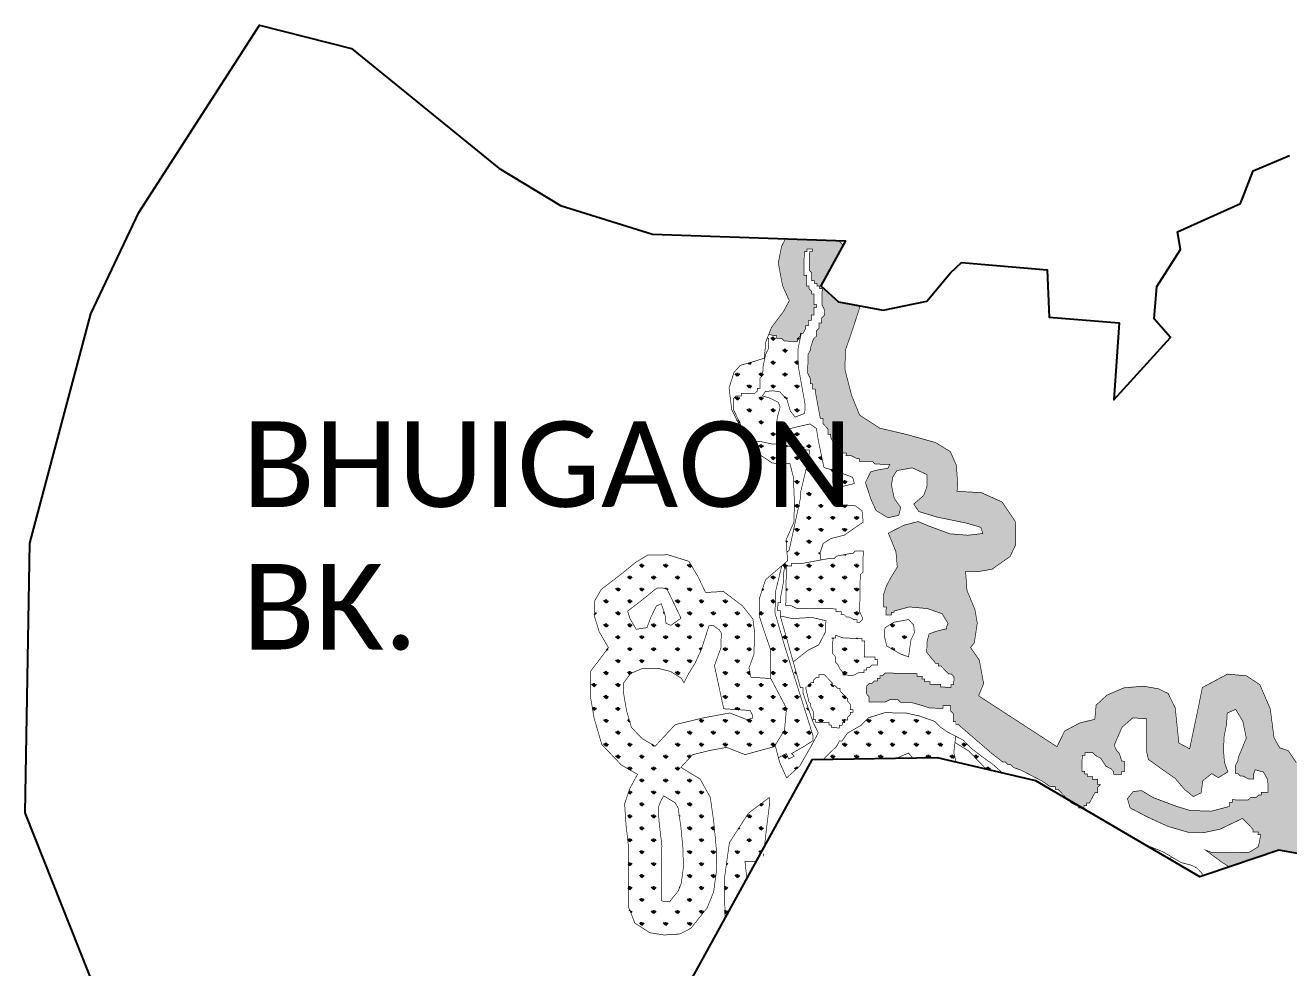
# Model space of a CAD drawing. Header units: metres. Extents: x 264475 to 267538, y 2142866 to 2145519.
# Drawn here: x 264475 to 266375, y 2143864 to 2145282 of the extents above; entities that cross this region are included whole.
import ezdxf

# ---------------------------------------------------------------- set-up
doc = ezdxf.new("R2010")
doc.units = ezdxf.units.M
for name, color, linetype in [('MANGROOVES BUFFER ZONE', 120, 'Continuous'), ('village', 3, 'Continuous'), ('VILLAGE NAME', 250, 'Continuous')]:
    doc.layers.add(name, color=color, linetype=linetype)
doc.styles.get("Standard").update_dxf_attribs({"font": 'simplex.shx'})

msp = doc.modelspace()

# ---------------------------------------------------------------- hatches: boundary and pattern name
at = {"layer": 'MANGROOVES BUFFER ZONE'}
h = msp.add_hatch(dxfattribs=at)
h.set_pattern_fill('GRASS', color=256)
h.paths.add_polyline_path([(266657.7, 2144038.3), (266654, 2144032.1), (266640.4, 2144034.2), (266618.4, 2144042), (266622.6, 2144048.8), (266631, 2144067.1), (266634.1, 2144091.7), (266643.6, 2144090.7), (266642, 2144082.8), (266645.1, 2144066.1), (266655.6, 2144052.5)], flags=16)
h.paths.add_polyline_path([(266360.6, 2144041.2), (266422.6, 2144030.3), (266437.9, 2144044.6), (266440.5, 2144058.6), (266440.5, 2144070.1), (266434.3, 2144083), (266433.8, 2144097.5), (266440, 2144105.8), (266463.9, 2144107.4), (266485.1, 2144096), (266487.7, 2144077.3), (266483.1, 2144049.8), (266469.6, 2144033.8), (266453.5, 2144025.5), (266452.6, 2144025), (266453.8, 2144024.8), (266526.7, 2144039.3), (266529.1, 2144038.5), (266540.7, 2144041), (266528.7, 2144057.1), (266520.9, 2144073.7), (266523.5, 2144093.9), (266536.5, 2144114.7), (266548.4, 2144125.8), (266511.6, 2144143.9), (266488.8, 2144173.5), (266480.5, 2144195.8), (266480.5, 2144217.6), (266464.9, 2144241.4), (266458.4, 2144266.9), (266463.6, 2144261.6), (266467.5, 2144257.5), (266479.2, 2144245.4), (266526.3, 2144201), (266534.1, 2144192.9), (266541.9, 2144184.9), (266545.9, 2144184.8), (266545.9, 2144180.8), (266553.8, 2144180.7), (266553.7, 2144176.7), (266565.6, 2144172.6), (266569.5, 2144168.5), (266577.5, 2144168.4), (266585.4, 2144164.3), (266589.3, 2144164.3), (266593.3, 2144160.2), (266597.2, 2144160.2), (266621, 2144151.9), (266624.9, 2144151.8), (266624.9, 2144147.8), (266632.8, 2144147.7), (266604, 2144131.9), (266579.6, 2144123.1), (266571.9, 2144116.4), (266573.4, 2144104.4), (266580.7, 2144093.6), (266582.2, 2144084.2), (266576.5, 2144073.8), (266563.6, 2144071.3), (266555.8, 2144083.7), (266547.5, 2144085.8), (266545.4, 2144079.6), (266548.5, 2144055.7), (266568.8, 2144026.5), (266636.9, 2144005.9), (266711.8, 2144018.7), (266712.5, 2144019.4), (266731.2, 2144035.5), (266755, 2144038.6), (266771.6, 2144038.6), (266769.6, 2144091.5), (266768, 2144096.1), (266754, 2144094.6), (266741.5, 2144078), (266728, 2144069.7), (266704.7, 2144067.6), (266693.3, 2144073.3), (266692.2, 2144081.1), (266699, 2144094.6), (266712, 2144100.8), (266715.6, 2144112.2), (266716, 2144126.6), (266724, 2144126.5), (266731.9, 2144122.4), (266799.4, 2144121.4), (266799.4, 2144117.4), (266807.3, 2144117.3), (266807.3, 2144113.3), (266811.2, 2144113.3), (266811.2, 2144109.3), (266815.1, 2144105.3), (266815, 2144101.3), (266819, 2144101.2), (266818.9, 2144097.2), (266822.9, 2144097.2), (266822.9, 2144093.2), (266826.8, 2144093.2), (266826.8, 2144089.2), (266838.6, 2144081.1), (266842.6, 2144081), (266846.5, 2144077), (266854.4, 2144072.9), (266862.3, 2144072.7), (266862.3, 2144068.8), (266878.2, 2144068.5), (266886, 2144064.4), (266890, 2144064.4), (266893.9, 2144060.3), (266901.9, 2144060.2), (266901.8, 2144056.3), (266905.7, 2144052.2), (266909.7, 2144052.2), (266891.1, 2144044.8), (266866.7, 2144041.6), (266830.4, 2144042.2), (266810.2, 2144051.5), (266793.6, 2144064.5), (266786.8, 2144059.8), (266788.9, 2144045.8), (266799.3, 2144018.8), (266821.6, 2143988.8), (266853.2, 2143955), (266869.3, 2143931.7), (266874.2, 2143919.4), (266876.3, 2143917.7), (266965.2, 2143913.8), (266978.5, 2143894.9), (267005.1, 2143893.1), (267006.3, 2143895.5), (267005.7, 2143956.2), (267015.7, 2143963.1), (267019.6, 2143952), (267019.5, 2143951.1), (267020.6, 2143948.9), (267022.2, 2143922.5), (267020.3, 2143895.5), (267019.3, 2143892.2), (267072.1, 2143888.6), (267072.7, 2143890), (267073.2, 2143929.8), (267067.7, 2143966), (267051, 2143995.7), (267011.8, 2144015.3), (266990.6, 2144009.3), (266966.4, 2143986.6), (266952.3, 2143948.9), (266925.1, 2143945.9), (266883.9, 2143995.7), (266920.6, 2143997.7), (266938.2, 2144011.8), (266948.8, 2144034.8), (266953.8, 2144063.4), (266942.7, 2144086.1), (266922.1, 2144098.7), (266880.8, 2144119.8), (266819.3, 2144149), (266763, 2144169.1), (266714.1, 2144177.2), (266674.3, 2144178.2), (266576.1, 2144231.5), (266504.8, 2144298), (266470.1, 2144322.7), (266430.8, 2144317.1), (266406.6, 2144292.5), (266402.6, 2144267.8), (266406.6, 2144240.1), (266414.2, 2144222), (266434.3, 2144204.4), (266438.4, 2144173.2), (266433.3, 2144154.6), (266410.2, 2144146), (266392.5, 2144127.4), (266393, 2144152.6), (266387, 2144172.7), (266374.9, 2144190.8), (266361.8, 2144195.3), (266353.3, 2144210.4), (266347.7, 2144253.7), (266332.1, 2144290), (266312, 2144303.5), (266283.3, 2144306.1), (266245.5, 2144285.9), (266239.5, 2144256.2), (266226.4, 2144193.8), (266210.2, 2144202.4), (266204.7, 2144255.2), (266194.1, 2144276.9), (266179.9, 2144283.9), (266156.7, 2144288), (266127.5, 2144285.4), (266101.8, 2144274.4), (266085.7, 2144259.3), (266083.7, 2144238.1), (266061, 2144232.6), (266038.4, 2144220.5), (266026.8, 2144196.9), (265909, 2144273.4), (265916.5, 2144292), (265910, 2144327.2), (265896.9, 2144346.1), (265902.5, 2144353.2), (265907, 2144382.8), (265903.5, 2144403), (265891.4, 2144432.2), (265889.4, 2144460.8), (265908.5, 2144460.3), (265929.2, 2144463.9), (265956.3, 2144483), (265964.9, 2144501.1), (265964.4, 2144535.3), (265944.3, 2144565), (265913, 2144579.1), (265876.5, 2144581), (265877.5, 2144591.5), (265875.5, 2144620.2), (265866.4, 2144640.8), (265844.3, 2144654.4), (265801, 2144666.5), (265760.2, 2144676.1), (265730, 2144695.7), (265717.9, 2144725.4), (265707.8, 2144764.6), (265708.8, 2144793.8), (265716.9, 2144817), (265730, 2144857), (265729.6, 2144860.4), (265698.4, 2144866.3), (265671.4, 2144890), (265705.3, 2144951.5), (265698.1, 2144958.2), (265618.4, 2144960.9), (265612.6, 2144949.6), (265607.6, 2144924.4), (265614.1, 2144890.2), (265624.2, 2144867.8), (265615.2, 2144851.2), (265597.5, 2144827.6), (265593.3, 2144817.2), (265601.1, 2144815.2), (265605.1, 2144815.1), (265605, 2144811.1), (265612.9, 2144811), (265616.9, 2144807), (265636.7, 2144806.7), (265636.8, 2144810.7), (265640.8, 2144814.6), (265640.9, 2144818.6), (265642.2, 2144818.5), (265644.9, 2144818.5), (265649, 2144826.4), (265649, 2144830.4), (265653, 2144830.3), (265653.1, 2144838.3), (265657.1, 2144838.2), (265657.2, 2144846.1), (265661.2, 2144846.1), (265661.4, 2144858), (265665.3, 2144858), (265665.4, 2144861.9), (265661.4, 2144862), (265661.6, 2144877.9), (265657.7, 2144878), (265657.7, 2144881.9), (265653.8, 2144886), (265653.9, 2144889.9), (265649.9, 2144890), (265650.1, 2144905.9), (265646.2, 2144906), (265646.7, 2144941.7), (265650.7, 2144941.7), (265650.7, 2144945.7), (265658.7, 2144945.5), (265658.6, 2144941.6), (265654.6, 2144941.6), (265654.2, 2144913.8), (265658.1, 2144909.8), (265658, 2144897.8), (265661.9, 2144897.8), (265661.9, 2144893.8), (265665.9, 2144893.7), (265665.8, 2144889.8), (265669.8, 2144889.7), (265669.7, 2144885.7), (265673.7, 2144885.7), (265673.3, 2144861.8), (265677.2, 2144853.8), (265677.1, 2144845.9), (265673, 2144841.9), (265672.9, 2144834), (265668.9, 2144834), (265668.8, 2144826.1), (265664.8, 2144822.2), (265664.7, 2144814.2), (265660.6, 2144810.3), (265656.5, 2144798.4), (265656.4, 2144794.5), (265652.3, 2144786.6), (265651.9, 2144758.7), (265655.8, 2144750.7), (265655.7, 2144742.8), (265659.6, 2144742.7), (265659.5, 2144734.8), (265663.5, 2144734.7), (265663.4, 2144730.7), (265670.8, 2144690.9), (265674.8, 2144690.8), (265674.7, 2144682.9), (265682.5, 2144674.8), (265682.4, 2144666.8), (265686.3, 2144666.8), (265686.3, 2144662.8), (265690.1, 2144654.8), (265694.1, 2144650.8), (265694, 2144646.8), (265698, 2144646.7), (265697.9, 2144642.7), (265701.9, 2144642.7), (265701.8, 2144638.7), (265709.8, 2144638.6), (265709.7, 2144634.6), (265717.7, 2144634.5), (265725.6, 2144630.4), (265729.5, 2144630.3), (265729.5, 2144626.4), (265749.4, 2144626.1), (265753.3, 2144622), (265775.4, 2144621.7), (265772.7, 2144615.9), (265755.2, 2144612.8), (265746.5, 2144610.3), (265738.7, 2144594.3), (265747, 2144569.1), (265754.7, 2144552.1), (265772.7, 2144541.3), (265788.7, 2144544.9), (265791.8, 2144556.7), (265782, 2144570.6), (265777.9, 2144590.7), (265779.9, 2144602.5), (265786.1, 2144612.3), (265809.3, 2144616.4), (265831.4, 2144606.1), (265831.4, 2144588.6), (265826.3, 2144574.7), (265811.4, 2144561.9), (265819.1, 2144550.6), (265846.4, 2144542.3), (265891.2, 2144533.1), (265912.3, 2144526.9), (265915.4, 2144517.6), (265892.7, 2144515), (265865.9, 2144517.1), (265834, 2144528.9), (265818, 2144535.6), (265796.4, 2144530), (265773.2, 2144518.1), (265784.6, 2144490.2), (265786.6, 2144467.1), (265779, 2144454.7), (265776.4, 2144450.4), (265770.4, 2144438.9), (265766.3, 2144427), (265766.2, 2144423), (265766.2, 2144419.1), (265766.1, 2144415.1), (265766, 2144411.1), (265766, 2144407.1), (265770, 2144407.1), (265769.9, 2144403.1), (265769.8, 2144399.1), (265769.8, 2144395.1), (265773.8, 2144395.1), (265777.7, 2144395), (265777.8, 2144399), (265781.8, 2144398.9), (265781.8, 2144400.9), (265804.6, 2144407.2), (265831.9, 2144404.7), (265854.1, 2144396.9), (265863.1, 2144382), (265861, 2144377.9), (265860.9, 2144373.9), (265858.9, 2144373.9), (265845.8, 2144370.7), (265834.5, 2144366.6), (265831.4, 2144355.2), (265830.9, 2144338.8), (265844.2, 2144322.5), (265848.2, 2144322.4), (265848.2, 2144318.4), (265852.1, 2144318.4), (265856.1, 2144314.3), (265863.9, 2144306.3), (265867.9, 2144306.2), (265871.8, 2144302.2), (265871.6, 2144290.2), (265867.6, 2144290.3), (265867.6, 2144286.3), (265851.7, 2144286.6), (265851.7, 2144290.5), (265835.8, 2144290.8), (265835.9, 2144294.8), (265827.9, 2144294.9), (265828, 2144298.8), (265824, 2144298.9), (265824.1, 2144302.9), (265816.1, 2144303), (265816.2, 2144307), (265768.5, 2144307.7), (265764.5, 2144303.8), (265760.5, 2144303.8), (265760.4, 2144299.8), (265756.4, 2144299.9), (265756.4, 2144295.9), (265752.4, 2144296), (265748.4, 2144292.1), (265744.4, 2144292.1), (265740.4, 2144288.2), (265740.2, 2144276.3), (265744.1, 2144272.3), (265744, 2144264.3), (265767.8, 2144263.9), (265775.8, 2144267.8), (265787.8, 2144267.6), (265791.7, 2144263.6), (265807.6, 2144263.4), (265823.4, 2144259.1), (265835.3, 2144255), (265855.2, 2144254.7), (265855.2, 2144258.7), (265867.1, 2144258.5), (265867, 2144250.5), (265870.9, 2144246.5), (265870.8, 2144234.6), (265874.7, 2144234.5), (265874.7, 2144230.6), (265878.7, 2144230.5), (265882.6, 2144226.5), (265929.7, 2144186), (265936.9, 2144180.4), (265945.4, 2144173.8), (265949.4, 2144173.8), (265953.3, 2144169.7), (265957.3, 2144169.7), (265961.2, 2144165.6), (265973.1, 2144161.5), (266004.6, 2144145.1), (266016.4, 2144137), (266024.4, 2144136.9), (266024.3, 2144132.9), (266028.3, 2144132.8), (266044, 2144116.7), (266047.9, 2144112.7), (266055.8, 2144108.6), (266059.7, 2144108.5), (266059.7, 2144104.5), (266067.6, 2144104.4), (266067.7, 2144108.4), (266071.7, 2144108.3), (266071.7, 2144112.3), (266075.7, 2144112.3), (266079.8, 2144120.1), (266083.9, 2144128), (266087.9, 2144128), (266088, 2144135.9), (266092, 2144139.8), (266088, 2144139.9), (266088.2, 2144147.9), (266080.2, 2144148), (266080.3, 2144152), (266072.3, 2144152.1), (266072.4, 2144156), (266068.4, 2144156.1), (266068.5, 2144160.1), (266064.5, 2144160.1), (266064.8, 2144184), (266068.8, 2144183.9), (266068.9, 2144187.9), (266080.8, 2144187.7), (266084.7, 2144183.7), (266092.6, 2144179.6), (266100.4, 2144167.6), (266108.3, 2144163.5), (266112.2, 2144159.4), (266112.1, 2144155.5), (266124, 2144155.3), (266124.1, 2144159.3), (266128.1, 2144159.2), (266128.3, 2144175.1), (266124.3, 2144175.2), (266120.5, 2144187.1), (266116.6, 2144191.2), (266112.9, 2144199), (266124.6, 2144226.1), (266140.9, 2144240.4), (266161.8, 2144238.8), (266161.8, 2144214.9), (266161.8, 2144189), (266164.3, 2144177.8), (266182.6, 2144164.6), (266204.5, 2144149.3), (266219.3, 2144132), (266232, 2144121.9), (266243.7, 2144127.5), (266246.2, 2144145.8), (266259.5, 2144156.4), (266269.6, 2144150.3), (266283.9, 2144159), (266278.8, 2144173.2), (266277.3, 2144191.5), (266278.3, 2144212.4), (266281.9, 2144230.2), (266282.9, 2144247.5), (266295.6, 2144253.1), (266306.3, 2144235.3), (266311.6, 2144209.8), (266299.4, 2144180.5), (266299.3, 2144176.5), (266295.2, 2144168.6), (266295, 2144156.7), (266299, 2144156.7), (266302.9, 2144152.6), (266306.9, 2144152.6), (266314.8, 2144148.5), (266322.7, 2144148.4), (266322.8, 2144156.3), (266324.9, 2144162.2), (266337.3, 2144158.9), (266343.9, 2144147.2), (266344.3, 2144128.2), (266342.3, 2144128.2), (266338.3, 2144128.2), (266334.4, 2144128.3), (266334.3, 2144124.3), (266330.3, 2144124.4), (266326.3, 2144120.5), (266322.3, 2144120.5), (266318.3, 2144120.6), (266314.3, 2144116.7), (266310.3, 2144116.7), (266306.4, 2144116.8), (266302.4, 2144116.8), (266298.4, 2144116.9), (266294.4, 2144117), (266290.5, 2144117), (266290.4, 2144113), (266286.4, 2144113.1), (266286.4, 2144109.1), (266286.3, 2144107.1), (266259, 2144099.9), (266227.4, 2144100.9), (266207.1, 2144107), (266171.9, 2144120.2), (266154.1, 2144130.9), (266141.4, 2144129.4), (266132.8, 2144118.7), (266136.8, 2144104.9), (266162.8, 2144091.2), (266193.8, 2144077), (266223.9, 2144068.3), (266248.3, 2144067.8), (266272.2, 2144072.9), (266305.9, 2144089), (266309.9, 2144084.9), (266313.8, 2144080.9), (266317.7, 2144076.9), (266321.6, 2144072.8), (266321.6, 2144068.8), (266325.5, 2144068.8), (266329.5, 2144068.7), (266329.4, 2144064.7), (266333.4, 2144064.7), (266329.7, 2144046.5), (266316.5, 2144038.3), (266289, 2144037.3), (266259.5, 2144037.8), (266250.3, 2144041.4), (266274.2, 2144023.6), (266285.9, 2144016.1)])
h = msp.add_hatch(dxfattribs=at)
h.set_pattern_fill('GRASS', color=256)
h.paths.add_polyline_path([(265580.3, 2144751.9), (265584.3, 2144755.8), (265584.5, 2144767.7), (265588.7, 2144787.5), (265592.8, 2144795.4), (265593.1, 2144811.3), (265591, 2144811.3), (265589, 2144806.4), (265586.5, 2144781.3), (265568.8, 2144775.7), (265550.7, 2144770.7), (265541.1, 2144760.1), (265533.6, 2144736.5), (265537.6, 2144704), (265555, 2144669.3), (265551.4, 2144680.7), (265547.5, 2144688.7), (265543.7, 2144696.7), (265539.8, 2144704.7), (265540, 2144720.6), (265544.1, 2144724.6), (265552, 2144724.4), (265552.1, 2144728.4), (265556.1, 2144728.4), (265572, 2144728.1), (265576, 2144732), (265576.1, 2144736), (265580, 2144736)])
h = msp.add_hatch(dxfattribs=at)
h.set_pattern_fill('GRASS', color=256)
h.paths.add_polyline_path([(265664.9, 2144675.7), (265655.2, 2144682.4), (265631, 2144676.8), (265613, 2144671.6), (265604.8, 2144679.3), (265606.3, 2144692.7), (265610.4, 2144707.6), (265607.8, 2144714.8), (265595.5, 2144721), (265583.7, 2144724.6), (265588.3, 2144731.2), (265599.6, 2144732.3), (265609.9, 2144730.7), (265620.7, 2144718.9), (265625.8, 2144701.9), (265633, 2144692.7), (265647.4, 2144698.3), (265648, 2144711.2), (265642.8, 2144740.5), (265637.7, 2144769.3), (265637.2, 2144795), (265642.2, 2144818.5), (265640.9, 2144818.6), (265640.8, 2144814.6), (265636.8, 2144810.7), (265636.7, 2144806.7), (265616.9, 2144807), (265612.9, 2144811), (265605, 2144811.1), (265605.1, 2144815.1), (265601.1, 2144815.2), (265593.3, 2144817.2), (265591, 2144811.3), (265593.1, 2144811.3), (265592.8, 2144795.4), (265588.7, 2144787.5), (265584.5, 2144767.7), (265584.3, 2144755.8), (265580.3, 2144751.9), (265580, 2144736), (265576.1, 2144736), (265576, 2144732), (265572, 2144728.1), (265556.1, 2144728.4), (265552.1, 2144728.4), (265552, 2144724.4), (265544.1, 2144724.6), (265540, 2144720.6), (265539.8, 2144704.7), (265543.7, 2144696.7), (265547.5, 2144688.7), (265551.4, 2144680.7), (265555, 2144669.3), (265555.3, 2144668.7), (265559.1, 2144668.7), (265559, 2144661.6), (265559.7, 2144660.7), (265567, 2144660.6), (265566.9, 2144656.6), (265578.8, 2144656.4), (265598.7, 2144652.2), (265606.6, 2144652.1), (265630.4, 2144647.7), (265646.3, 2144647.5), (265646.2, 2144643.5), (265654.2, 2144643.4), (265654, 2144631.5), (265649.9, 2144623.6), (265649.8, 2144615.6), (265641.3, 2144580), (265641.2, 2144572), (265624.1, 2144492.7), (265620.7, 2144489.4), (265621.7, 2144476.6), (265617.9, 2144473.3), (265617.1, 2144467.1), (265619.7, 2144462.8), (265619.7, 2144465), (265619.8, 2144468.9), (265623.8, 2144468.9), (265627.7, 2144468.8), (265627.8, 2144472.8), (265631.8, 2144472.7), (265635.8, 2144472.7), (265639.7, 2144472.6), (265643.7, 2144472.6), (265671.8, 2144477.8), (265670.5, 2144488.7), (265675.1, 2144502.5), (265686.3, 2144509.9), (265706.9, 2144515.1), (265735.3, 2144534.8), (265733.6, 2144551.9), (265723, 2144559.6), (265701.5, 2144560.9), (265689.2, 2144566.1), (265693.1, 2144582.1), (265703.4, 2144588.2), (265722.1, 2144592.8), (265719.5, 2144602.1), (265696.6, 2144610.8), (265676.3, 2144616.9), (265668, 2144656.7)])
h = msp.add_hatch(dxfattribs=at)
h.set_pattern_fill('GRASS', color=256)
h.paths.add_polyline_path([(265654.2, 2144643.4), (265646.2, 2144643.5), (265646.3, 2144647.5), (265630.4, 2144647.7), (265606.6, 2144652.1), (265598.7, 2144652.2), (265578.8, 2144656.4), (265566.9, 2144656.6), (265567, 2144660.6), (265559.7, 2144660.7), (265573.4, 2144640.6), (265598.6, 2144623.5), (265625.2, 2144622.5), (265630.3, 2144602.4), (265631.8, 2144567.1), (265631.3, 2144534.9), (265619.2, 2144507.8), (265620.7, 2144489.4), (265624.1, 2144492.7), (265641.2, 2144572), (265641.3, 2144580), (265649.8, 2144615.6), (265649.9, 2144623.6), (265654, 2144631.5)])
h = msp.add_hatch(dxfattribs=at)
h.set_pattern_fill('GRASS', color=256)
h.paths.add_polyline_path([(265617, 2144221.8), (265620, 2144254.7), (265596.4, 2144299.4), (265566.5, 2144301.4), (265563.5, 2144315.3), (265571, 2144335.7), (265572, 2144368.6), (265569.5, 2144389), (265553.6, 2144408.9), (265525.2, 2144430.4), (265498.3, 2144428.9), (265486.8, 2144452.8), (265473.3, 2144475.7), (265441.5, 2144485.6), (265411.1, 2144485.1), (265393.1, 2144474.2), (265371.7, 2144456.8), (265341.3, 2144433.4), (265331.3, 2144415.9), (265331.3, 2144392.5), (265338.3, 2144369.6), (265352.1, 2144346), (265342.6, 2144333.1), (265325.2, 2144310.2), (265325.2, 2144271.4), (265330.7, 2144239.6), (265342.1, 2144200.3), (265371.5, 2144169.5), (265395.9, 2144155.3), (265384.5, 2144134.4), (265376.5, 2144111.1), (265378.5, 2144080.2), (265382.5, 2144045.4), (265382, 2144012.6), (265382, 2143980.8), (265382.5, 2143955.4), (265391.9, 2143931.6), (265414.3, 2143917.1), (265435.7, 2143913.7), (265459.1, 2143915.1), (265476, 2143923.6), (265500.4, 2143954), (265510.4, 2143978.4), (265514.8, 2144011.7), (265514.3, 2144044.5), (265510.9, 2144081.3), (265505.4, 2144120.6), (265490, 2144148.4), (265461.1, 2144165.8), (265478.9, 2144185), (265505.9, 2144191.5), (265529.8, 2144195.9), (265557.7, 2144185), (265579.6, 2144191), (265601.5, 2144196.9)])
h.paths.add_polyline_path([(265452.6, 2144230.1), (265422.5, 2144197.7), (265402.8, 2144209.1), (265386.7, 2144226), (265379.5, 2144250.8), (265375.2, 2144275.7), (265375.2, 2144293.3), (265382.7, 2144303.1), (265385.5, 2144307), (265404.2, 2144315), (265426.2, 2144315), (265445.7, 2144310), (265461.7, 2144300), (265465.7, 2144293), (265472.2, 2144306), (265482.2, 2144322), (265491.7, 2144342.4), (265500.2, 2144368.9), (265503.5, 2144379.1), (265509.7, 2144379.4), (265518.5, 2144372.8), (265521.6, 2144368.9), (265521.9, 2144366.3), (265521.3, 2144345.3), (265511.6, 2144319), (265525.5, 2144254), (265565.2, 2144251.4), (265568.8, 2144244.5), (265568.4, 2144239.7), (265566.5, 2144239.2), (265560.5, 2144237.6), (265534.7, 2144247.7), (265495.4, 2144240.4)], flags=16)
h.paths.add_polyline_path([(265452.7, 2144112.5), (265457.1, 2144104.5), (265461.2, 2144075.5), (265464.4, 2144041.8), (265464.8, 2144014.7), (265461.7, 2143991.4), (265456.9, 2143979.6), (265444.6, 2143964.3), (265438.2, 2143963.9), (265432.5, 2143964.8), (265432.3, 2143965.4), (265432, 2143981.3), (265432, 2144012.2), (265432.5, 2144047.9), (265428.3, 2144084.7), (265427, 2144104.4), (265430.4, 2144114.2), (265435.2, 2144123)], flags=16)
h.paths.add_polyline_path([(265446.2, 2144379.5), (265438.7, 2144382.5), (265437.7, 2144393.5), (265431.7, 2144412), (265424.2, 2144408.5), (265415.7, 2144391), (265410.2, 2144376), (265393.9, 2144373.6), (265384.4, 2144389.8), (265381.3, 2144400), (265381.3, 2144401.1), (265402.7, 2144417.5), (265422.1, 2144433.3), (265425.5, 2144435.4), (265434.2, 2144435.5), (265440, 2144433.7), (265442.6, 2144429.3), (265457.6, 2144398), (265461.3, 2144390.2)], flags=16)
h = msp.add_hatch(dxfattribs=at)
h.set_pattern_fill('GRASS', color=256)
h.paths.add_polyline_path([(265730.8, 2144447.4), (265730.9, 2144451.4), (265730.9, 2144455.4), (265735, 2144459.3), (265735, 2144463.3), (265735.1, 2144471.2), (265735.2, 2144475.2), (265735.2, 2144479.2), (265735.3, 2144483.1), (265735.4, 2144487.1), (265735.4, 2144491.1), (265731.4, 2144491.1), (265727.5, 2144491.2), (265723.5, 2144491.3), (265719.5, 2144487.3), (265715.5, 2144487.4), (265695.6, 2144483.7), (265691.5, 2144479.8), (265687.5, 2144479.9), (265683.6, 2144479.9), (265671.8, 2144477.8), (265643.7, 2144472.6), (265639.7, 2144472.6), (265635.8, 2144472.7), (265631.8, 2144472.7), (265627.8, 2144472.8), (265627.7, 2144468.8), (265623.8, 2144468.9), (265619.8, 2144468.9), (265619.7, 2144465), (265619.7, 2144461), (265619.6, 2144457), (265619.6, 2144453), (265619.5, 2144449.1), (265619.4, 2144445.1), (265619.4, 2144441.1), (265619.2, 2144429.2), (265619, 2144417.3), (265619, 2144413.3), (265618.9, 2144409.3), (265622.9, 2144409.3), (265626.9, 2144409.2), (265634.8, 2144405.1), (265638.7, 2144405), (265642.7, 2144405), (265646.7, 2144404.9), (265670.5, 2144404.6), (265682.5, 2144404.4), (265686.4, 2144404.3), (265690.4, 2144404.3), (265694.4, 2144404.2), (265694.3, 2144400.2), (265698.3, 2144400.2), (265702.3, 2144400.1), (265702.2, 2144396.1), (265706.2, 2144396.1), (265710.1, 2144392.1), (265714.1, 2144392), (265722, 2144387.9), (265725.9, 2144387.8), (265725.9, 2144383.9), (265729.9, 2144383.8), (265733.9, 2144387.7), (265733.9, 2144391.7), (265730.1, 2144399.7), (265730.2, 2144403.7), (265730.3, 2144415.6), (265730.4, 2144419.6), (265730.4, 2144423.6), (265730.5, 2144427.5), (265730.6, 2144431.5)])
h = msp.add_hatch(dxfattribs=at)
h.set_pattern_fill('GRASS', color=256)
h.paths.add_polyline_path([(265633.2, 2144297.8), (265618, 2144345.7), (265602.8, 2144397.6), (265603.3, 2144429.4), (265612.9, 2144469), (265588.5, 2144448.1), (265578.9, 2144418.9), (265579.4, 2144392.2), (265588.5, 2144364.6), (265596, 2144342.9), (265596.4, 2144299.4), (265620, 2144254.7), (265617, 2144221.8), (265602.9, 2144199.1), (265607.9, 2144180.3), (265619.6, 2144186.6), (265623.4, 2144178.6), (265631.5, 2144182.5), (265627.5, 2144186.5), (265647.6, 2144198.1), (265659.6, 2144205.9), (265659.7, 2144213.9), (265652.2, 2144237.8)])
h = msp.add_hatch(dxfattribs=at)
h.set_pattern_fill('GRASS', color=256)
h.paths.add_polyline_path([(265657.2, 2144198), (265667.8, 2144217.7), (265660, 2144233.7), (265644.8, 2144277.7), (265644.9, 2144285.7), (265640.9, 2144285.7), (265630.1, 2144324.5), (265610.7, 2144393.5), (265610.8, 2144401.5), (265606.9, 2144401.5), (265607, 2144413.5), (265611, 2144413.4), (265611.1, 2144421.4), (265615.5, 2144445.1), (265615.6, 2144457.1), (265617.9, 2144473.3), (265612.9, 2144469), (265603.3, 2144429.4), (265602.8, 2144397.6), (265618, 2144345.7), (265633.2, 2144297.8), (265652.2, 2144237.8), (265659.7, 2144213.9), (265659.6, 2144205.9), (265647.6, 2144198.1), (265627.5, 2144186.5), (265631.5, 2144182.5), (265623.4, 2144178.6), (265619.6, 2144186.6), (265607.9, 2144180.3), (265609.6, 2144173.6), (265620.2, 2144150), (265639.7, 2144167.5)])
h = msp.add_hatch(dxfattribs=at)
h.set_pattern_fill('GRASS', color=256)
h.paths.add_polyline_path([(265679.3, 2144386.4), (265658.6, 2144391.3), (265628.9, 2144389.7), (265610.7, 2144393.5), (265630.1, 2144324.5), (265652, 2144341.8), (265668.5, 2144350.1), (265678.4, 2144369.1)])
h = msp.add_hatch(dxfattribs=at)
h.set_pattern_fill('GRASS', color=256)
h.paths.add_polyline_path([(265812.4, 2144368.1), (265811.3, 2144379.9), (265803.6, 2144388.2), (265781.5, 2144384.1), (265768.1, 2144375.8), (265767, 2144364), (265770.7, 2144348.5), (265791.8, 2144336.2), (265803.6, 2144332.1), (265807.2, 2144357.8)])
h = msp.add_hatch(dxfattribs=at)
h.set_pattern_fill('GRASS', color=256)
h.paths.add_polyline_path([(265737.3, 2144347.9), (265737.3, 2144351.9), (265737.4, 2144355.9), (265733.4, 2144355.9), (265733.5, 2144359.9), (265729.5, 2144360), (265725.5, 2144360), (265721.6, 2144360.1), (265717.6, 2144360.1), (265713.6, 2144360.2), (265709.6, 2144360.2), (265705.7, 2144360.3), (265693.8, 2144364.5), (265693.7, 2144360.5), (265689.8, 2144360.5), (265689.7, 2144356.6), (265689.6, 2144352.6), (265689.6, 2144348.6), (265689.5, 2144344.6), (265689.5, 2144340.7), (265689.4, 2144336.7), (265693.3, 2144332.7), (265693.3, 2144328.7), (265693.2, 2144324.7), (265697.1, 2144320.7), (265701, 2144312.7), (265704.9, 2144308.6), (265704.8, 2144304.6), (265708.8, 2144304.6), (265712.8, 2144304.5), (265716.8, 2144304.5), (265720.7, 2144304.4), (265728.7, 2144308.3), (265732.7, 2144308.2), (265736.7, 2144308.2), (265736.7, 2144312.1), (265740.7, 2144312.1), (265740.8, 2144316), (265744.8, 2144316), (265748.8, 2144319.9), (265752.8, 2144319.8), (265756.7, 2144319.8), (265756.8, 2144323.8), (265756.9, 2144327.7), (265752.9, 2144327.8), (265752.9, 2144331.8), (265749, 2144331.8), (265745, 2144331.9), (265741, 2144331.9), (265737, 2144332), (265737.1, 2144336), (265737.2, 2144340)])
h = msp.add_hatch(dxfattribs=at)
h.set_pattern_fill('GRASS', color=256)
h.paths.add_polyline_path([(265704.4, 2144276.8), (265700.5, 2144280.9), (265700.6, 2144284.8), (265696.6, 2144284.9), (265692.7, 2144288.9), (265688.7, 2144289), (265688.8, 2144293), (265684.8, 2144297), (265680.9, 2144301), (265677, 2144305.1), (265673, 2144305.1), (265669.1, 2144305.2), (265669, 2144301.2), (265665, 2144301.3), (265661, 2144297.3), (265660.9, 2144293.4), (265657, 2144293.4), (265648.9, 2144285.6), (265652.6, 2144269.6), (265652.6, 2144265.7), (265656.5, 2144261.6), (265656.4, 2144257.6), (265660.3, 2144249.6), (265660.2, 2144241.7), (265660.1, 2144237.7), (265664.1, 2144237.7), (265664, 2144233.7), (265668, 2144233.6), (265672, 2144233.6), (265675.9, 2144233.5), (265679.9, 2144233.4), (265683.9, 2144233.4), (265683.8, 2144229.4), (265687.8, 2144229.3), (265687.7, 2144225.4), (265691.7, 2144225.3), (265695.7, 2144225.3), (265699.7, 2144225.2), (265699.7, 2144229.2), (265703.7, 2144229.1), (265703.8, 2144233.1), (265707.7, 2144233), (265707.8, 2144237), (265711.8, 2144236.9), (265711.8, 2144240.9), (265715.9, 2144244.8), (265715.9, 2144248.8), (265719.9, 2144248.8), (265720, 2144252.7), (265716, 2144252.8), (265716, 2144256.8), (265716.1, 2144260.7), (265712.2, 2144264.8), (265712.2, 2144268.8), (265708.3, 2144272.8)])
h = msp.add_hatch(dxfattribs=at)
h.set_pattern_fill('GRASS', color=256)
h.paths.add_polyline_path([(265873.4, 2144203.3), (265874.4, 2144212.7), (265862.6, 2144218.8), (265850.8, 2144226.9), (265842.9, 2144235), (265819.2, 2144243.3), (265799.4, 2144247.6), (265767.6, 2144248), (265743.6, 2144240.5), (265731.5, 2144228.7), (265711.5, 2144217.1), (265703.4, 2144205.3), (265699.4, 2144205.3), (265695.3, 2144197.4), (265675.1, 2144177.8), (265674.7, 2144177.3), (265784.8, 2144179.1), (265803.5, 2144187.4), (265809.2, 2144180.7), (265810, 2144179.5), (265846.9, 2144180.2), (265874.9, 2144173.6), (265871.7, 2144188.4)])
h = msp.add_hatch(dxfattribs=at)
h.set_pattern_fill('GRASS', color=256)
h.paths.add_polyline_path([(266158.1, 2144050), (266195.8, 2144027.9), (266199.7, 2144030.9), (266185.9, 2144039)])
h.paths.add_polyline_path([(265920.8, 2144162.8), (265945.5, 2144157), (265930.7, 2144170), (265929.3, 2144171.1), (265913.7, 2144182.3), (265898, 2144194.4), (265886.3, 2144206.5), (265874.4, 2144212.7), (265873.4, 2144203.3), (265894, 2144190.5)])
h = msp.add_hatch(dxfattribs=at)
h.set_pattern_fill('GRASS', color=256)
h.paths.add_polyline_path([(265528, 2143940.6), (265560.3, 2143999.3), (265557.5, 2144024.5), (265573.4, 2144024.3), (265574.5, 2144024.9), (265586.9, 2144047.4), (265590.1, 2144075.7), (265594.6, 2144111.4), (265594, 2144120.4), (265562.8, 2144096.9), (265534.1, 2144052.6), (265526.5, 2143997.7), (265527.5, 2143942.4)])

# ---------------------------------------------------------------- linework, layer by layer
at = {"layer": 'MANGROOVES BUFFER ZONE', "const_width": 1}
for points in [[(265618.4, 2144960.9), (265612.6, 2144949.6), (265607.6, 2144924.4), (265614.1, 2144890.2), (265624.2, 2144867.8), (265615.2, 2144851.2), (265597.5, 2144827.6), (265593.3, 2144817.2), (265601.1, 2144815.2), (265605.1, 2144815.1), (265605, 2144811.1), (265612.9, 2144811), (265616.9, 2144807), (265636.7, 2144806.7), (265636.8, 2144810.7), (265640.8, 2144814.6), (265640.9, 2144818.6), (265642.2, 2144818.5), (265644.9, 2144818.5), (265649, 2144826.4), (265649, 2144830.4), (265653, 2144830.3), (265653.1, 2144838.3), (265657.1, 2144838.2), (265657.2, 2144846.1), (265661.2, 2144846.1), (265661.4, 2144858), (265665.3, 2144858), (265665.4, 2144861.9), (265661.4, 2144862), (265661.6, 2144877.9), (265657.7, 2144878), (265657.7, 2144881.9), (265653.8, 2144886), (265653.9, 2144889.9), (265649.9, 2144890), (265650.1, 2144905.9), (265646.2, 2144906), (265646.7, 2144941.7), (265650.7, 2144941.7), (265650.7, 2144945.7), (265658.7, 2144945.5), (265658.6, 2144941.6), (265654.6, 2144941.6), (265654.2, 2144913.8), (265658.1, 2144909.8), (265658, 2144897.8), (265661.9, 2144897.8), (265661.9, 2144893.8), (265665.9, 2144893.7), (265665.8, 2144889.8), (265669.8, 2144889.7), (265669.7, 2144885.7), (265673.7, 2144885.7), (265673.3, 2144861.8), (265677.2, 2144853.8), (265677.1, 2144845.9), (265673, 2144841.9), (265672.9, 2144834), (265668.9, 2144834), (265668.8, 2144826.1), (265664.8, 2144822.2), (265664.7, 2144814.2), (265660.6, 2144810.3), (265656.5, 2144798.4), (265656.4, 2144794.5), (265652.3, 2144786.6), (265651.9, 2144758.7), (265655.8, 2144750.7), (265655.7, 2144742.8), (265659.6, 2144742.7), (265659.5, 2144734.8), (265663.5, 2144734.7), (265663.4, 2144730.7), (265670.8, 2144690.9), (265674.8, 2144690.8), (265674.7, 2144682.9), (265682.5, 2144674.8), (265682.4, 2144666.8), (265686.3, 2144666.8), (265686.3, 2144662.8), (265690.1, 2144654.8), (265694.1, 2144650.8), (265694, 2144646.8), (265698, 2144646.7), (265697.9, 2144642.7), (265701.9, 2144642.7), (265701.8, 2144638.7), (265709.8, 2144638.6), (265709.7, 2144634.6), (265717.7, 2144634.5), (265725.6, 2144630.4), (265729.5, 2144630.3), (265729.5, 2144626.4), (265749.4, 2144626.1), (265753.3, 2144622), (265775.4, 2144621.7), (265772.7, 2144615.9), (265755.2, 2144612.8), (265746.5, 2144610.3), (265738.7, 2144594.3), (265747, 2144569.1), (265754.7, 2144552.1), (265772.7, 2144541.3), (265788.7, 2144544.9), (265791.8, 2144556.7), (265782, 2144570.6), (265777.9, 2144590.7), (265779.9, 2144602.5), (265786.1, 2144612.3), (265809.3, 2144616.4), (265831.4, 2144606.1), (265831.4, 2144588.6), (265826.3, 2144574.7), (265811.4, 2144561.9), (265819.1, 2144550.6), (265846.4, 2144542.3), (265891.2, 2144533.1), (265912.3, 2144526.9), (265915.4, 2144517.6), (265892.7, 2144515), (265865.9, 2144517.1), (265834, 2144528.9), (265818, 2144535.6), (265796.4, 2144530), (265773.2, 2144518.1), (265784.6, 2144490.2), (265786.6, 2144467.1), (265779, 2144454.7), (265776.4, 2144450.4), (265770.4, 2144438.9), (265766.3, 2144427), (265766.2, 2144423), (265766.2, 2144419.1), (265766.1, 2144415.1), (265766, 2144411.1), (265766, 2144407.1), (265770, 2144407.1), (265769.9, 2144403.1), (265769.8, 2144399.1), (265769.8, 2144395.1), (265773.8, 2144395.1), (265777.7, 2144395), (265777.8, 2144399), (265781.8, 2144398.9), (265781.8, 2144400.9), (265804.6, 2144407.2), (265831.9, 2144404.7), (265854.1, 2144396.9), (265863.1, 2144382), (265861, 2144377.9), (265860.9, 2144373.9), (265858.9, 2144373.9), (265845.8, 2144370.7), (265834.5, 2144366.6), (265831.4, 2144355.2), (265830.9, 2144338.8), (265844.2, 2144322.5), (265848.2, 2144322.4), (265848.2, 2144318.4), (265852.1, 2144318.4), (265856.1, 2144314.3), (265863.9, 2144306.3), (265867.9, 2144306.2), (265871.8, 2144302.2), (265871.6, 2144290.2), (265867.6, 2144290.3), (265867.6, 2144286.3), (265851.7, 2144286.6), (265851.7, 2144290.5), (265835.8, 2144290.8), (265835.9, 2144294.8), (265827.9, 2144294.9), (265828, 2144298.8), (265824, 2144298.9), (265824.1, 2144302.9), (265816.1, 2144303), (265816.2, 2144307), (265768.5, 2144307.7), (265764.5, 2144303.8), (265760.5, 2144303.8), (265760.4, 2144299.8), (265756.4, 2144299.9), (265756.4, 2144295.9), (265752.4, 2144296), (265748.4, 2144292.1), (265744.4, 2144292.1), (265740.4, 2144288.2), (265740.2, 2144276.3), (265744.1, 2144272.3), (265744, 2144264.3), (265767.8, 2144263.9), (265775.8, 2144267.8), (265787.8, 2144267.6), (265791.7, 2144263.6), (265807.6, 2144263.4), (265823.4, 2144259.1), (265835.3, 2144255), (265855.2, 2144254.7), (265855.2, 2144258.7), (265867.1, 2144258.5), (265867, 2144250.5), (265870.9, 2144246.5), (265870.8, 2144234.6), (265874.7, 2144234.5), (265874.7, 2144230.6), (265878.7, 2144230.5), (265882.6, 2144226.5), (265929.7, 2144186), (265936.9, 2144180.4), (265945.4, 2144173.8), (265949.4, 2144173.8), (265953.3, 2144169.7), (265957.3, 2144169.7), (265961.2, 2144165.6), (265973.1, 2144161.5), (266004.6, 2144145.1), (266016.4, 2144137), (266024.4, 2144136.9), (266024.3, 2144132.9), (266028.3, 2144132.8), (266044, 2144116.7), (266047.9, 2144112.7), (266055.8, 2144108.6), (266059.7, 2144108.5), (266059.7, 2144104.5), (266067.6, 2144104.4), (266067.7, 2144108.4), (266071.7, 2144108.3), (266071.7, 2144112.3), (266075.7, 2144112.3), (266079.8, 2144120.1), (266083.9, 2144128), (266087.9, 2144128), (266088, 2144135.9), (266092, 2144139.8), (266088, 2144139.9), (266088.2, 2144147.9), (266080.2, 2144148), (266080.3, 2144152), (266072.3, 2144152.1), (266072.4, 2144156), (266068.4, 2144156.1), (266068.5, 2144160.1), (266064.5, 2144160.1), (266064.8, 2144184), (266068.8, 2144183.9), (266068.9, 2144187.9), (266080.8, 2144187.7), (266084.7, 2144183.7), (266092.6, 2144179.6), (266100.4, 2144167.6), (266108.3, 2144163.5), (266112.2, 2144159.4), (266112.1, 2144155.5), (266124, 2144155.3), (266124.1, 2144159.3), (266128.1, 2144159.2), (266128.3, 2144175.1), (266124.3, 2144175.2), (266120.5, 2144187.1), (266116.6, 2144191.2), (266112.9, 2144199), (266124.6, 2144226.1), (266140.9, 2144240.4), (266161.8, 2144238.8), (266161.8, 2144214.9), (266161.8, 2144189), (266164.3, 2144177.8), (266182.6, 2144164.6), (266204.5, 2144149.3), (266219.3, 2144132), (266232, 2144121.9), (266243.7, 2144127.5), (266246.2, 2144145.8), (266259.5, 2144156.4), (266269.6, 2144150.3), (266283.9, 2144159), (266278.8, 2144173.2), (266277.3, 2144191.5), (266278.3, 2144212.4), (266281.9, 2144230.2), (266282.9, 2144247.5), (266295.6, 2144253.1), (266306.3, 2144235.3), (266311.6, 2144209.8), (266299.4, 2144180.5), (266299.3, 2144176.5), (266295.2, 2144168.6), (266295, 2144156.7), (266299, 2144156.7), (266302.9, 2144152.6), (266306.9, 2144152.6), (266314.8, 2144148.5), (266322.7, 2144148.4), (266322.8, 2144156.3), (266324.9, 2144162.2), (266337.3, 2144158.9), (266343.9, 2144147.2), (266344.3, 2144128.2), (266342.3, 2144128.2), (266338.3, 2144128.2), (266334.4, 2144128.3), (266334.3, 2144124.3), (266330.3, 2144124.4), (266326.3, 2144120.5), (266322.3, 2144120.5), (266318.3, 2144120.6), (266314.3, 2144116.7), (266310.3, 2144116.7), (266306.4, 2144116.8), (266302.4, 2144116.8), (266298.4, 2144116.9), (266294.4, 2144117), (266290.5, 2144117), (266290.4, 2144113), (266286.4, 2144113.1), (266286.4, 2144109.1), (266286.3, 2144107.1), (266259, 2144099.9), (266227.4, 2144100.9), (266207.1, 2144107), (266171.9, 2144120.2), (266154.1, 2144130.9), (266141.4, 2144129.4), (266132.8, 2144118.7), (266136.8, 2144104.9), (266162.8, 2144091.2), (266193.8, 2144077), (266223.9, 2144068.3), (266248.3, 2144067.8), (266272.2, 2144072.9), (266305.9, 2144089), (266309.9, 2144084.9), (266313.8, 2144080.9), (266317.7, 2144076.9), (266321.6, 2144072.8), (266321.6, 2144068.8), (266325.5, 2144068.8), (266329.5, 2144068.7), (266329.4, 2144064.7), (266333.4, 2144064.7), (266329.7, 2144046.5), (266316.5, 2144038.3), (266289, 2144037.3), (266259.5, 2144037.8), (266250.3, 2144041.4), (266274.2, 2144023.6), (266285.9, 2144016.1)], [(265705.3, 2144951.5), (265698.1, 2144958.2)], [(266387, 2144172.7), (266374.9, 2144190.8), (266361.8, 2144195.3), (266353.3, 2144210.4), (266347.7, 2144253.7), (266332.1, 2144290), (266312, 2144303.5), (266283.3, 2144306.1), (266245.5, 2144285.9), (266239.5, 2144256.2), (266226.4, 2144193.8), (266210.2, 2144202.4), (266204.7, 2144255.2), (266194.1, 2144276.9), (266179.9, 2144283.9), (266156.7, 2144288), (266127.5, 2144285.4), (266101.8, 2144274.4), (266085.7, 2144259.3), (266083.7, 2144238.1), (266061, 2144232.6), (266038.4, 2144220.5), (266026.8, 2144196.9), (265909, 2144273.4), (265916.5, 2144292), (265910, 2144327.2), (265896.9, 2144346.1), (265902.5, 2144353.2), (265907, 2144382.8), (265903.5, 2144403), (265891.4, 2144432.2), (265889.4, 2144460.8), (265908.5, 2144460.3), (265929.2, 2144463.9), (265956.3, 2144483), (265964.9, 2144501.1), (265964.4, 2144535.3), (265944.3, 2144565), (265913, 2144579.1), (265876.5, 2144581), (265877.5, 2144591.5), (265875.5, 2144620.2), (265866.4, 2144640.8), (265844.3, 2144654.4), (265801, 2144666.5), (265760.2, 2144676.1), (265730, 2144695.7), (265717.9, 2144725.4), (265707.8, 2144764.6), (265708.8, 2144793.8), (265716.9, 2144817), (265730, 2144857), (265729.6, 2144860.4)], [(265874.9, 2144173.6), (265871.7, 2144188.4), (265873.4, 2144203.3), (265874.4, 2144212.7), (265862.6, 2144218.8), (265850.8, 2144226.9), (265842.9, 2144235), (265819.2, 2144243.3), (265799.4, 2144247.6), (265767.6, 2144248), (265743.6, 2144240.5), (265731.5, 2144228.7), (265711.5, 2144217.1), (265703.4, 2144205.3), (265699.4, 2144205.3), (265695.3, 2144197.4), (265675.1, 2144177.8), (265674.7, 2144177.3)], [(265945.5, 2144157), (265930.7, 2144170), (265929.3, 2144171.1), (265913.7, 2144182.3), (265898, 2144194.4), (265886.3, 2144206.5), (265874.4, 2144212.7), (265873.4, 2144203.3), (265894, 2144190.5), (265920.8, 2144162.8)], [(265784.8, 2144179.1), (265803.5, 2144187.4), (265809.2, 2144180.7), (265810, 2144179.5)], [(265586.9, 2144047.4), (265590.1, 2144075.7), (265594.6, 2144111.4), (265594, 2144120.4), (265562.8, 2144096.9), (265534.1, 2144052.6), (265526.5, 2143997.7), (265527.5, 2143942.4), (265528, 2143940.6)], [(266195.8, 2144027.9), (266199.7, 2144030.9), (266185.9, 2144039), (266158.1, 2144050)], [(265560.3, 2143999.3), (265557.5, 2144024.5), (265573.4, 2144024.3), (265574.5, 2144024.9)], [(265585.5, 2144032), (265585.5, 2144036)], [(266241, 2144002.4), (266245.1, 2144002.4), (266245.1, 2144006.4), (266241.2, 2144010.4), (266237.3, 2144014.4), (266229.4, 2144018.5), (266213.5, 2144022.7), (266199.7, 2144030.9), (266195.8, 2144027.9)]]:
    msp.add_lwpolyline(points, dxfattribs=at)
for points in [[(265580.3, 2144751.9), (265584.3, 2144755.8), (265584.5, 2144767.7), (265588.7, 2144787.5), (265592.8, 2144795.4), (265593.1, 2144811.3), (265591, 2144811.3), (265589, 2144806.4), (265586.5, 2144781.3), (265568.8, 2144775.7), (265550.7, 2144770.7), (265541.1, 2144760.1), (265533.6, 2144736.5), (265537.6, 2144704), (265555, 2144669.3), (265551.4, 2144680.7), (265547.5, 2144688.7), (265543.7, 2144696.7), (265539.8, 2144704.7), (265540, 2144720.6), (265544.1, 2144724.6), (265552, 2144724.4), (265552.1, 2144728.4), (265556.1, 2144728.4), (265572, 2144728.1), (265576, 2144732), (265576.1, 2144736), (265580, 2144736), (265580.3, 2144751.9)], [(265664.9, 2144675.7), (265655.2, 2144682.4), (265631, 2144676.8), (265613, 2144671.6), (265604.8, 2144679.3), (265606.3, 2144692.7), (265610.4, 2144707.6), (265607.8, 2144714.8), (265595.5, 2144721), (265583.7, 2144724.6), (265588.3, 2144731.2), (265599.6, 2144732.3), (265609.9, 2144730.7), (265620.7, 2144718.9), (265625.8, 2144701.9), (265633, 2144692.7), (265647.4, 2144698.3), (265648, 2144711.2), (265642.8, 2144740.5), (265637.7, 2144769.3), (265637.2, 2144795), (265642.2, 2144818.5), (265640.9, 2144818.6), (265640.8, 2144814.6), (265636.8, 2144810.7), (265636.7, 2144806.7), (265616.9, 2144807), (265612.9, 2144811), (265605, 2144811.1), (265605.1, 2144815.1), (265601.1, 2144815.2), (265593.3, 2144817.2), (265591, 2144811.3), (265593.1, 2144811.3), (265592.8, 2144795.4), (265588.7, 2144787.5), (265584.5, 2144767.7), (265584.3, 2144755.8), (265580.3, 2144751.9), (265580, 2144736), (265576.1, 2144736), (265576, 2144732), (265572, 2144728.1), (265556.1, 2144728.4), (265552.1, 2144728.4), (265552, 2144724.4), (265544.1, 2144724.6), (265540, 2144720.6), (265539.8, 2144704.7), (265543.7, 2144696.7), (265547.5, 2144688.7), (265551.4, 2144680.7), (265555, 2144669.3), (265555.3, 2144668.7), (265559.1, 2144668.7), (265559, 2144661.6), (265559.7, 2144660.7), (265567, 2144660.6), (265566.9, 2144656.6), (265578.8, 2144656.4), (265598.7, 2144652.2), (265606.6, 2144652.1), (265630.4, 2144647.7), (265646.3, 2144647.5), (265646.2, 2144643.5), (265654.2, 2144643.4), (265654, 2144631.5), (265649.9, 2144623.6), (265649.8, 2144615.6), (265641.3, 2144580), (265641.2, 2144572), (265624.1, 2144492.7), (265620.7, 2144489.4), (265621.7, 2144476.6), (265617.9, 2144473.3), (265617.1, 2144467.1), (265619.7, 2144462.8), (265619.7, 2144465), (265619.8, 2144468.9), (265623.8, 2144468.9), (265627.7, 2144468.8), (265627.8, 2144472.8), (265631.8, 2144472.7), (265635.8, 2144472.7), (265639.7, 2144472.6), (265643.7, 2144472.6), (265671.8, 2144477.8), (265670.5, 2144488.7), (265675.1, 2144502.5), (265686.3, 2144509.9), (265706.9, 2144515.1), (265735.3, 2144534.8), (265733.6, 2144551.9), (265723, 2144559.6), (265701.5, 2144560.9), (265689.2, 2144566.1), (265693.1, 2144582.1), (265703.4, 2144588.2), (265722.1, 2144592.8), (265719.5, 2144602.1), (265696.6, 2144610.8), (265676.3, 2144616.9), (265668, 2144656.7), (265664.9, 2144675.7)], [(265654.2, 2144643.4), (265646.2, 2144643.5), (265646.3, 2144647.5), (265630.4, 2144647.7), (265606.6, 2144652.1), (265598.7, 2144652.2), (265578.8, 2144656.4), (265566.9, 2144656.6), (265567, 2144660.6), (265559.7, 2144660.7), (265573.4, 2144640.6), (265598.6, 2144623.5), (265625.2, 2144622.5), (265630.3, 2144602.4), (265631.8, 2144567.1), (265631.3, 2144534.9), (265619.2, 2144507.8), (265620.7, 2144489.4), (265624.1, 2144492.7), (265641.2, 2144572), (265641.3, 2144580), (265649.8, 2144615.6), (265649.9, 2144623.6), (265654, 2144631.5), (265654.2, 2144643.4)], [(265617, 2144221.8), (265620, 2144254.7), (265596.4, 2144299.4), (265566.5, 2144301.4), (265563.5, 2144315.3), (265571, 2144335.7), (265572, 2144368.6), (265569.5, 2144389), (265553.6, 2144408.9), (265525.2, 2144430.4), (265498.3, 2144428.9), (265486.8, 2144452.8), (265473.3, 2144475.7), (265441.5, 2144485.6), (265411.1, 2144485.1), (265393.1, 2144474.2), (265371.7, 2144456.8), (265341.3, 2144433.4), (265331.3, 2144415.9), (265331.3, 2144392.5), (265338.3, 2144369.6), (265352.1, 2144346), (265342.6, 2144333.1), (265325.2, 2144310.2), (265325.2, 2144271.4), (265330.7, 2144239.6), (265342.1, 2144200.3), (265371.5, 2144169.5), (265395.9, 2144155.3), (265384.5, 2144134.4), (265376.5, 2144111.1), (265378.5, 2144080.2), (265382.5, 2144045.4), (265382, 2144012.6), (265382, 2143980.8), (265382.5, 2143955.4), (265391.9, 2143931.6), (265414.3, 2143917.1), (265435.7, 2143913.7), (265459.1, 2143915.1), (265476, 2143923.6), (265500.4, 2143954), (265510.4, 2143978.4), (265514.8, 2144011.7), (265514.3, 2144044.5), (265510.9, 2144081.3), (265505.4, 2144120.6), (265490, 2144148.4), (265461.1, 2144165.8), (265478.9, 2144185), (265505.9, 2144191.5), (265529.8, 2144195.9), (265557.7, 2144185), (265579.6, 2144191), (265601.5, 2144196.9), (265617, 2144221.8)], [(265730.8, 2144447.4), (265730.9, 2144451.4), (265730.9, 2144455.4), (265735, 2144459.3), (265735, 2144463.3), (265735.1, 2144471.2), (265735.2, 2144475.2), (265735.2, 2144479.2), (265735.3, 2144483.1), (265735.4, 2144487.1), (265735.4, 2144491.1), (265731.4, 2144491.1), (265727.5, 2144491.2), (265723.5, 2144491.3), (265719.5, 2144487.3), (265715.5, 2144487.4), (265695.6, 2144483.7), (265691.5, 2144479.8), (265687.5, 2144479.9), (265683.6, 2144479.9), (265671.8, 2144477.8), (265643.7, 2144472.6), (265639.7, 2144472.6), (265635.8, 2144472.7), (265631.8, 2144472.7), (265627.8, 2144472.8), (265627.7, 2144468.8), (265623.8, 2144468.9), (265619.8, 2144468.9), (265619.7, 2144465), (265619.7, 2144461), (265619.6, 2144457), (265619.6, 2144453), (265619.5, 2144449.1), (265619.4, 2144445.1), (265619.4, 2144441.1), (265619.2, 2144429.2), (265619, 2144417.3), (265619, 2144413.3), (265618.9, 2144409.3), (265622.9, 2144409.3), (265626.9, 2144409.2), (265634.8, 2144405.1), (265638.7, 2144405), (265642.7, 2144405), (265646.7, 2144404.9), (265670.5, 2144404.6), (265682.5, 2144404.4), (265686.4, 2144404.3), (265690.4, 2144404.3), (265694.4, 2144404.2), (265694.3, 2144400.2), (265698.3, 2144400.2), (265702.3, 2144400.1), (265702.2, 2144396.1), (265706.2, 2144396.1), (265710.1, 2144392.1), (265714.1, 2144392), (265722, 2144387.9), (265725.9, 2144387.8), (265725.9, 2144383.9), (265729.9, 2144383.8), (265733.9, 2144387.7), (265733.9, 2144391.7), (265730.1, 2144399.7), (265730.2, 2144403.7), (265730.3, 2144415.6), (265730.4, 2144419.6), (265730.4, 2144423.6), (265730.5, 2144427.5), (265730.6, 2144431.5), (265730.8, 2144447.4)], [(265633.2, 2144297.8), (265618, 2144345.7), (265602.8, 2144397.6), (265603.3, 2144429.4), (265612.9, 2144469), (265588.5, 2144448.1), (265578.9, 2144418.9), (265579.4, 2144392.2), (265588.5, 2144364.6), (265596, 2144342.9), (265596.4, 2144299.4), (265620, 2144254.7), (265617, 2144221.8), (265602.9, 2144199.1), (265607.9, 2144180.3), (265619.6, 2144186.6), (265623.4, 2144178.6), (265631.5, 2144182.5), (265627.5, 2144186.5), (265647.6, 2144198.1), (265659.6, 2144205.9), (265659.7, 2144213.9), (265652.2, 2144237.8), (265633.2, 2144297.8)], [(265657.2, 2144198), (265667.8, 2144217.7), (265660, 2144233.7), (265644.8, 2144277.7), (265644.9, 2144285.7), (265640.9, 2144285.7), (265630.1, 2144324.5), (265610.7, 2144393.5), (265610.8, 2144401.5), (265606.9, 2144401.5), (265607, 2144413.5), (265611, 2144413.4), (265611.1, 2144421.4), (265615.5, 2144445.1), (265615.6, 2144457.1), (265617.9, 2144473.3), (265612.9, 2144469), (265603.3, 2144429.4), (265602.8, 2144397.6), (265618, 2144345.7), (265633.2, 2144297.8), (265652.2, 2144237.8), (265659.7, 2144213.9), (265659.6, 2144205.9), (265647.6, 2144198.1), (265627.5, 2144186.5), (265631.5, 2144182.5), (265623.4, 2144178.6), (265619.6, 2144186.6), (265607.9, 2144180.3), (265609.6, 2144173.6), (265620.2, 2144150), (265639.7, 2144167.5), (265657.2, 2144198)], [(265446.2, 2144379.5), (265438.7, 2144382.5), (265437.7, 2144393.5), (265431.7, 2144412), (265424.2, 2144408.5), (265415.7, 2144391), (265410.2, 2144376), (265393.9, 2144373.6), (265384.4, 2144389.8), (265381.3, 2144400), (265381.3, 2144401.1), (265402.7, 2144417.5), (265422.1, 2144433.3), (265425.5, 2144435.4), (265434.2, 2144435.5), (265440, 2144433.7), (265442.6, 2144429.3), (265457.6, 2144398), (265461.3, 2144390.2), (265446.2, 2144379.5)], [(265679.3, 2144386.4), (265658.6, 2144391.3), (265628.9, 2144389.7), (265610.7, 2144393.5), (265630.1, 2144324.5), (265652, 2144341.8), (265668.5, 2144350.1), (265678.4, 2144369.1), (265679.3, 2144386.4)], [(265812.4, 2144368.1), (265811.3, 2144379.9), (265803.6, 2144388.2), (265781.5, 2144384.1), (265768.1, 2144375.8), (265767, 2144364), (265770.7, 2144348.5), (265791.8, 2144336.2), (265803.6, 2144332.1), (265807.2, 2144357.8), (265812.4, 2144368.1)], [(265452.6, 2144230.1), (265422.5, 2144197.7), (265402.8, 2144209.1), (265386.7, 2144226), (265379.5, 2144250.8), (265375.2, 2144275.7), (265375.2, 2144293.3), (265382.7, 2144303.1), (265385.5, 2144307), (265404.2, 2144315), (265426.2, 2144315), (265445.7, 2144310), (265461.7, 2144300), (265465.7, 2144293), (265472.2, 2144306), (265482.2, 2144322), (265491.7, 2144342.4), (265500.2, 2144368.9), (265503.5, 2144379.1), (265509.7, 2144379.4), (265518.5, 2144372.8), (265521.6, 2144368.9), (265521.9, 2144366.3), (265521.3, 2144345.3), (265511.6, 2144319), (265525.5, 2144254), (265565.2, 2144251.4), (265568.8, 2144244.5), (265568.4, 2144239.7), (265566.5, 2144239.2), (265560.5, 2144237.6), (265534.7, 2144247.7), (265495.4, 2144240.4), (265452.6, 2144230.1)], [(265737.3, 2144347.9), (265737.3, 2144351.9), (265737.4, 2144355.9), (265733.4, 2144355.9), (265733.5, 2144359.9), (265729.5, 2144360), (265725.5, 2144360), (265721.6, 2144360.1), (265717.6, 2144360.1), (265713.6, 2144360.2), (265709.6, 2144360.2), (265705.7, 2144360.3), (265693.8, 2144364.5), (265693.7, 2144360.5), (265689.8, 2144360.5), (265689.7, 2144356.6), (265689.6, 2144352.6), (265689.6, 2144348.6), (265689.5, 2144344.6), (265689.5, 2144340.7), (265689.4, 2144336.7), (265693.3, 2144332.7), (265693.3, 2144328.7), (265693.2, 2144324.7), (265697.1, 2144320.7), (265701, 2144312.7), (265704.9, 2144308.6), (265704.8, 2144304.6), (265708.8, 2144304.6), (265712.8, 2144304.5), (265716.8, 2144304.5), (265720.7, 2144304.4), (265728.7, 2144308.3), (265732.7, 2144308.2), (265736.7, 2144308.2), (265736.7, 2144312.1), (265740.7, 2144312.1), (265740.8, 2144316), (265744.8, 2144316), (265748.8, 2144319.9), (265752.8, 2144319.8), (265756.7, 2144319.8), (265756.8, 2144323.8), (265756.9, 2144327.7), (265752.9, 2144327.8), (265752.9, 2144331.8), (265749, 2144331.8), (265745, 2144331.9), (265741, 2144331.9), (265737, 2144332), (265737.1, 2144336), (265737.2, 2144340), (265737.3, 2144347.9)], [(265704.4, 2144276.8), (265700.5, 2144280.9), (265700.6, 2144284.8), (265696.6, 2144284.9), (265692.7, 2144288.9), (265688.7, 2144289), (265688.8, 2144293), (265684.8, 2144297), (265680.9, 2144301), (265677, 2144305.1), (265673, 2144305.1), (265669.1, 2144305.2), (265669, 2144301.2), (265665, 2144301.3), (265661, 2144297.3), (265660.9, 2144293.4), (265657, 2144293.4), (265648.9, 2144285.6), (265652.6, 2144269.6), (265652.6, 2144265.7), (265656.5, 2144261.6), (265656.4, 2144257.6), (265660.3, 2144249.6), (265660.2, 2144241.7), (265660.1, 2144237.7), (265664.1, 2144237.7), (265664, 2144233.7), (265668, 2144233.6), (265672, 2144233.6), (265675.9, 2144233.5), (265679.9, 2144233.4), (265683.9, 2144233.4), (265683.8, 2144229.4), (265687.8, 2144229.3), (265687.7, 2144225.4), (265691.7, 2144225.3), (265695.7, 2144225.3), (265699.7, 2144225.2), (265699.7, 2144229.2), (265703.7, 2144229.1), (265703.8, 2144233.1), (265707.7, 2144233), (265707.8, 2144237), (265711.8, 2144236.9), (265711.8, 2144240.9), (265715.9, 2144244.8), (265715.9, 2144248.8), (265719.9, 2144248.8), (265720, 2144252.7), (265716, 2144252.8), (265716, 2144256.8), (265716.1, 2144260.7), (265712.2, 2144264.8), (265712.2, 2144268.8), (265708.3, 2144272.8), (265704.4, 2144276.8)], [(265452.7, 2144112.5), (265457.1, 2144104.5), (265461.2, 2144075.5), (265464.4, 2144041.8), (265464.8, 2144014.7), (265461.7, 2143991.4), (265456.9, 2143979.6), (265444.6, 2143964.3), (265438.2, 2143963.9), (265432.5, 2143964.8), (265432.3, 2143965.4), (265432, 2143981.3), (265432, 2144012.2), (265432.5, 2144047.9), (265428.3, 2144084.7), (265427, 2144104.4), (265430.4, 2144114.2), (265435.2, 2144123), (265452.7, 2144112.5)]]:
    msp.add_lwpolyline(points, close=True, dxfattribs=at)
at = {"layer": 'village', "color": 3}
for points in [[(264651.9, 2143651.7, 0), (264475, 2144097.4, 0), (264481.9, 2144503, 0), (264573.5, 2144847.8, 0), (264645.9, 2145000.7, 0), (264827.2, 2145282.1, 0), (264965.8, 2145246.9, 0), (265187.3, 2145067.2, 0), (265280.1, 2145011, 0), (265418.4, 2144967.7, 0), (265708.8, 2144957.8, 0), (265671.4, 2144890, 0), (265698.4, 2144866.3, 0), (265765.5, 2144853.6, 0), (265831.2, 2144867.1, 0), (265866.8, 2144909.7, 0), (265883.1, 2144925.2, 0), (266012.1, 2144914.3, 0), (266015.2, 2144842.8, 0), (266120.2, 2144834.6, 0), (266112.5, 2144718.8, 0), (266197.8, 2144812.4, 0), (266173, 2144840.7, 0), (266176.8, 2144889.2, 0), (266212.7, 2144944.6, 0), (266208.1, 2144971.6, 0), (266303, 2145013.8, 0), (266321.9, 2145063.1, 0), (266376.5, 2145086, 0)], [(266453.8, 2144024.8, 0), (266360.6, 2144041.2, 0), (266250.7, 2144004.3, 0), (266241.5, 2144001.1, 0), (265995.1, 2144145.4, 0), (265846.9, 2144180.2, 0), (265658.3, 2144177, 0), (265460.9, 2143818.8, 0)]]:
    msp.add_polyline3d(points, dxfattribs=at)

# ---------------------------------------------------------------- texts
at = {"layer": 'VILLAGE NAME', "insert": (264801.4, 2144686.2), "char_height": 128.647, "attachment_point": 1}
msp.add_mtext_dynamic_manual_height_columns('{\\fCalibri|b0|i0|c0|p34;BHUIGAON BK.}', width=737.615, gutter_width=643.2, heights=[0], dxfattribs=at)

doc.saveas('drawing.dxf')
